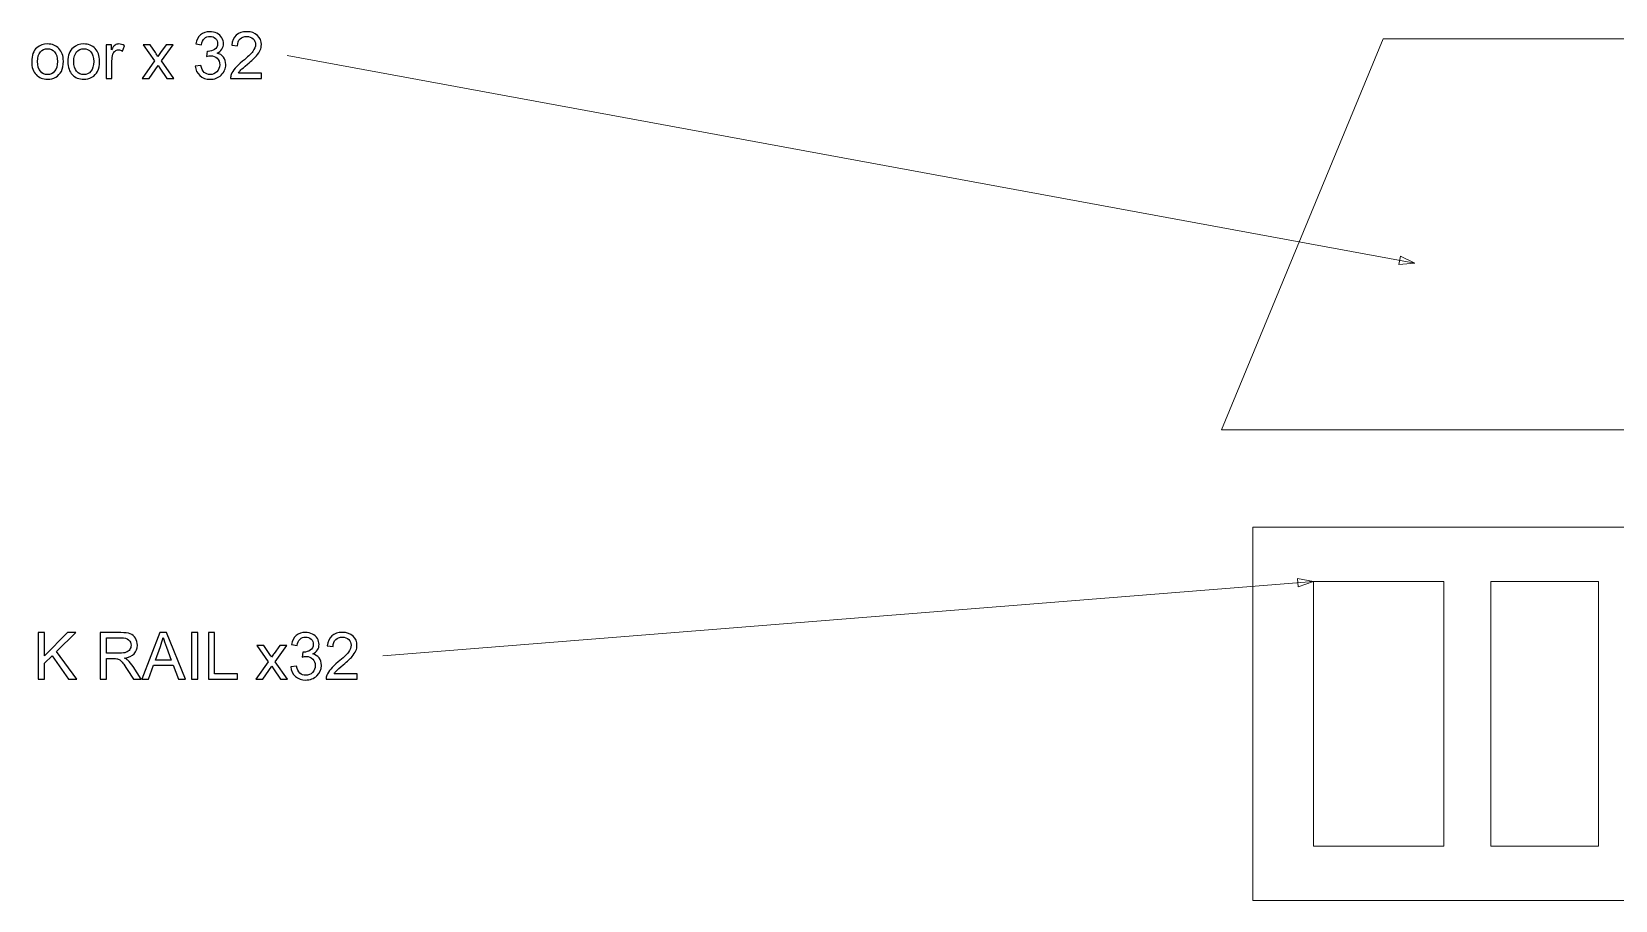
# Model space of a CAD drawing. Header units: inches. Extents: x -60.4 to -14.9, y -20.3 to 14.1.
# Drawn here: x -31.35 to -27.298, y -18.452 to -16.229 of the extents above; entities that cross this region are included whole.
import ezdxf

# ---------------------------------------------------------------- set-up
doc = ezdxf.new("R2010")
doc.units = ezdxf.units.IN
doc.header["$MEASUREMENT"] = 0
doc.layers.add('Master Desktop', color=7, linetype='Continuous', plot=False)

msp = doc.modelspace()

# ---------------------------------------------------------------- linework, layer by layer
at = {"layer": 'Master Desktop', "color": 155}
for points, knots in [([(-30.9312, -16.3175), (-30.9312, -16.3175), (-30.9165, -16.3155), (-30.9165, -16.3155), (-30.9165, -16.3155), (-30.9148, -16.3238), (-30.912, -16.3298), (-30.908, -16.3335), (-30.908, -16.3335), (-30.904, -16.3371), (-30.899, -16.339), (-30.8931, -16.339), (-30.8931, -16.339), (-30.8862, -16.339), (-30.8803, -16.3366), (-30.8756, -16.3318), (-30.8756, -16.3318), (-30.8709, -16.327), (-30.8685, -16.3211), (-30.8685, -16.314), (-30.8685, -16.314), (-30.8685, -16.3073), (-30.8707, -16.3018), (-30.8751, -16.2974), (-30.8751, -16.2974), (-30.8795, -16.293), (-30.8851, -16.2908), (-30.8919, -16.2908), (-30.8919, -16.2908), (-30.8947, -16.2908), (-30.8981, -16.2914), (-30.9023, -16.2925), (-30.9023, -16.2925), (-30.9023, -16.2925), (-30.9006, -16.2796), (-30.9006, -16.2796), (-30.9006, -16.2796), (-30.8997, -16.2797), (-30.8989, -16.2798), (-30.8983, -16.2798), (-30.8983, -16.2798), (-30.892, -16.2798), (-30.8864, -16.2781), (-30.8814, -16.2749), (-30.8814, -16.2749), (-30.8764, -16.2716), (-30.8739, -16.2666), (-30.8739, -16.2599), (-30.8739, -16.2599), (-30.8739, -16.2545), (-30.8757, -16.2501), (-30.8793, -16.2466), (-30.8793, -16.2466), (-30.883, -16.243), (-30.8877, -16.2413), (-30.8934, -16.2413), (-30.8934, -16.2413), (-30.8991, -16.2413), (-30.9039, -16.2431), (-30.9077, -16.2467), (-30.9077, -16.2467), (-30.9115, -16.2503), (-30.914, -16.2557), (-30.915, -16.263), (-30.915, -16.263), (-30.915, -16.263), (-30.9297, -16.2603), (-30.9297, -16.2603), (-30.9297, -16.2603), (-30.9279, -16.2505), (-30.9238, -16.2428), (-30.9175, -16.2374), (-30.9175, -16.2374), (-30.9111, -16.232), (-30.9032, -16.2293), (-30.8938, -16.2293), (-30.8938, -16.2293), (-30.8873, -16.2293), (-30.8813, -16.2307), (-30.8758, -16.2335), (-30.8758, -16.2335), (-30.8703, -16.2363), (-30.8661, -16.2401), (-30.8632, -16.2449), (-30.8632, -16.2449), (-30.8603, -16.2497), (-30.8589, -16.2548), (-30.8589, -16.2602), (-30.8589, -16.2602), (-30.8589, -16.2654), (-30.8603, -16.27), (-30.863, -16.2743), (-30.863, -16.2743), (-30.8658, -16.2785), (-30.8699, -16.2818), (-30.8753, -16.2843), (-30.8753, -16.2843), (-30.8683, -16.286), (-30.8628, -16.2893), (-30.8589, -16.2945), (-30.8589, -16.2945), (-30.855, -16.2996), (-30.853, -16.306), (-30.853, -16.3137), (-30.853, -16.3137), (-30.853, -16.3241), (-30.8568, -16.333), (-30.8644, -16.3403), (-30.8644, -16.3403), (-30.872, -16.3475), (-30.8816, -16.3511), (-30.8933, -16.3511), (-30.8933, -16.3511), (-30.9037, -16.3511), (-30.9124, -16.348), (-30.9193, -16.3417), (-30.9193, -16.3417), (-30.9263, -16.3355), (-30.9302, -16.3274), (-30.9312, -16.3175)], [0, 0, 0, 0, 0.032258, 0.032258, 0.032258, 0.032258, 0.064516, 0.064516, 0.064516, 0.064516, 0.096774, 0.096774, 0.096774, 0.096774, 0.129032, 0.129032, 0.129032, 0.129032, 0.16129, 0.16129, 0.16129, 0.16129, 0.193548, 0.193548, 0.193548, 0.193548, 0.225806, 0.225806, 0.225806, 0.225806, 0.258065, 0.258065, 0.258065, 0.258065, 0.290323, 0.290323, 0.290323, 0.290323, 0.322581, 0.322581, 0.322581, 0.322581, 0.354839, 0.354839, 0.354839, 0.354839, 0.387097, 0.387097, 0.387097, 0.387097, 0.419355, 0.419355, 0.419355, 0.419355, 0.451613, 0.451613, 0.451613, 0.451613, 0.483871, 0.483871, 0.483871, 0.483871, 0.516129, 0.516129, 0.516129, 0.516129, 0.548387, 0.548387, 0.548387, 0.548387, 0.580645, 0.580645, 0.580645, 0.580645, 0.612903, 0.612903, 0.612903, 0.612903, 0.645161, 0.645161, 0.645161, 0.645161, 0.677419, 0.677419, 0.677419, 0.677419, 0.709677, 0.709677, 0.709677, 0.709677, 0.741935, 0.741935, 0.741935, 0.741935, 0.774194, 0.774194, 0.774194, 0.774194, 0.806452, 0.806452, 0.806452, 0.806452, 0.83871, 0.83871, 0.83871, 0.83871, 0.870968, 0.870968, 0.870968, 0.870968, 0.903226, 0.903226, 0.903226, 0.903226, 0.935484, 0.935484, 0.935484, 0.935484, 1, 1, 1, 1]), ([(-30.7617, -16.3351), (-30.7617, -16.3351), (-30.7617, -16.3491), (-30.7617, -16.3491), (-30.7617, -16.3491), (-30.7617, -16.3491), (-30.8407, -16.3491), (-30.8407, -16.3491), (-30.8407, -16.3491), (-30.8408, -16.3456), (-30.8402, -16.3422), (-30.839, -16.3389), (-30.839, -16.3389), (-30.8369, -16.3336), (-30.8337, -16.3283), (-30.8292, -16.3231), (-30.8292, -16.3231), (-30.8247, -16.3179), (-30.8183, -16.3119), (-30.81, -16.3051), (-30.81, -16.3051), (-30.7971, -16.2944), (-30.7883, -16.286), (-30.7838, -16.2798), (-30.7838, -16.2798), (-30.7791, -16.2736), (-30.7768, -16.2677), (-30.7768, -16.2621), (-30.7768, -16.2621), (-30.7768, -16.2563), (-30.7789, -16.2514), (-30.7831, -16.2474), (-30.7831, -16.2474), (-30.7873, -16.2435), (-30.7927, -16.2415), (-30.7994, -16.2415), (-30.7994, -16.2415), (-30.8065, -16.2415), (-30.8121, -16.2436), (-30.8164, -16.2478), (-30.8164, -16.2478), (-30.8206, -16.252), (-30.8228, -16.2578), (-30.8228, -16.2653), (-30.8228, -16.2653), (-30.8228, -16.2653), (-30.8378, -16.2638), (-30.8378, -16.2638), (-30.8378, -16.2638), (-30.8368, -16.2526), (-30.8329, -16.244), (-30.8262, -16.2381), (-30.8262, -16.2381), (-30.8195, -16.2322), (-30.8104, -16.2293), (-30.7991, -16.2293), (-30.7991, -16.2293), (-30.7876, -16.2293), (-30.7785, -16.2325), (-30.7719, -16.2388), (-30.7719, -16.2388), (-30.7652, -16.2452), (-30.7618, -16.2531), (-30.7618, -16.2625), (-30.7618, -16.2625), (-30.7618, -16.2672), (-30.7628, -16.2719), (-30.7648, -16.2765), (-30.7648, -16.2765), (-30.7667, -16.2812), (-30.77, -16.286), (-30.7745, -16.2911), (-30.7745, -16.2911), (-30.7791, -16.2962), (-30.7866, -16.3033), (-30.7971, -16.3121), (-30.7971, -16.3121), (-30.8059, -16.3195), (-30.8116, -16.3245), (-30.8141, -16.3272), (-30.8141, -16.3272), (-30.8166, -16.3298), (-30.8186, -16.3325), (-30.8203, -16.3351), (-30.8203, -16.3351), (-30.8203, -16.3351), (-30.7617, -16.3351), (-30.7617, -16.3351)], [0, 0, 0, 0, 0.043478, 0.043478, 0.043478, 0.043478, 0.086957, 0.086957, 0.086957, 0.086957, 0.130435, 0.130435, 0.130435, 0.130435, 0.173913, 0.173913, 0.173913, 0.173913, 0.217391, 0.217391, 0.217391, 0.217391, 0.26087, 0.26087, 0.26087, 0.26087, 0.304348, 0.304348, 0.304348, 0.304348, 0.347826, 0.347826, 0.347826, 0.347826, 0.391304, 0.391304, 0.391304, 0.391304, 0.434783, 0.434783, 0.434783, 0.434783, 0.478261, 0.478261, 0.478261, 0.478261, 0.521739, 0.521739, 0.521739, 0.521739, 0.565217, 0.565217, 0.565217, 0.565217, 0.608696, 0.608696, 0.608696, 0.608696, 0.652174, 0.652174, 0.652174, 0.652174, 0.695652, 0.695652, 0.695652, 0.695652, 0.73913, 0.73913, 0.73913, 0.73913, 0.782609, 0.782609, 0.782609, 0.782609, 0.826087, 0.826087, 0.826087, 0.826087, 0.869565, 0.869565, 0.869565, 0.869565, 0.913043, 0.913043, 0.913043, 0.913043, 1, 1, 1, 1]), ([(-31.3495, -16.3059), (-31.3495, -16.2899), (-31.3451, -16.2781), (-31.3362, -16.2704), (-31.3362, -16.2704), (-31.3288, -16.264), (-31.3197, -16.2608), (-31.309, -16.2608), (-31.309, -16.2608), (-31.2971, -16.2608), (-31.2874, -16.2647), (-31.2798, -16.2725), (-31.2798, -16.2725), (-31.2723, -16.2802), (-31.2685, -16.291), (-31.2685, -16.3046), (-31.2685, -16.3046), (-31.2685, -16.3158), (-31.2702, -16.3245), (-31.2735, -16.3308), (-31.2735, -16.3308), (-31.2769, -16.3372), (-31.2817, -16.3421), (-31.2881, -16.3457), (-31.2881, -16.3457), (-31.2945, -16.3492), (-31.3015, -16.351), (-31.309, -16.351), (-31.309, -16.351), (-31.3211, -16.351), (-31.3309, -16.3471), (-31.3383, -16.3393), (-31.3383, -16.3393), (-31.3458, -16.3316), (-31.3495, -16.3204), (-31.3495, -16.3059)], [0, 0, 0, 0, 0.1, 0.1, 0.1, 0.1, 0.2, 0.2, 0.2, 0.2, 0.3, 0.3, 0.3, 0.3, 0.4, 0.4, 0.4, 0.4, 0.5, 0.5, 0.5, 0.5, 0.6, 0.6, 0.6, 0.6, 0.7, 0.7, 0.7, 0.7, 0.8, 0.8, 0.8, 0.8, 1, 1, 1, 1]), ([(-31.3345, -16.3059), (-31.3345, -16.317), (-31.3321, -16.3252), (-31.3273, -16.3307), (-31.3273, -16.3307), (-31.3224, -16.3362), (-31.3163, -16.339), (-31.309, -16.339), (-31.309, -16.339), (-31.3017, -16.339), (-31.2956, -16.3362), (-31.2908, -16.3307), (-31.2908, -16.3307), (-31.286, -16.3251), (-31.2835, -16.3167), (-31.2835, -16.3054), (-31.2835, -16.3054), (-31.2835, -16.2948), (-31.286, -16.2867), (-31.2908, -16.2812), (-31.2908, -16.2812), (-31.2957, -16.2757), (-31.3018, -16.273), (-31.309, -16.273), (-31.309, -16.273), (-31.3163, -16.273), (-31.3224, -16.2757), (-31.3273, -16.2811), (-31.3273, -16.2811), (-31.3321, -16.2866), (-31.3345, -16.2949), (-31.3345, -16.3059)], [0, 0, 0, 0, 0.111111, 0.111111, 0.111111, 0.111111, 0.222222, 0.222222, 0.222222, 0.222222, 0.333333, 0.333333, 0.333333, 0.333333, 0.444444, 0.444444, 0.444444, 0.444444, 0.555556, 0.555556, 0.555556, 0.555556, 0.666667, 0.666667, 0.666667, 0.666667, 0.777778, 0.777778, 0.777778, 0.777778, 1, 1, 1, 1]), ([(-31.2568, -16.3059), (-31.2568, -16.2899), (-31.2524, -16.2781), (-31.2435, -16.2704), (-31.2435, -16.2704), (-31.2361, -16.264), (-31.227, -16.2608), (-31.2163, -16.2608), (-31.2163, -16.2608), (-31.2044, -16.2608), (-31.1947, -16.2647), (-31.1871, -16.2725), (-31.1871, -16.2725), (-31.1796, -16.2802), (-31.1758, -16.291), (-31.1758, -16.3046), (-31.1758, -16.3046), (-31.1758, -16.3158), (-31.1775, -16.3245), (-31.1808, -16.3308), (-31.1808, -16.3308), (-31.1842, -16.3372), (-31.189, -16.3421), (-31.1954, -16.3457), (-31.1954, -16.3457), (-31.2018, -16.3492), (-31.2088, -16.351), (-31.2163, -16.351), (-31.2163, -16.351), (-31.2284, -16.351), (-31.2382, -16.3471), (-31.2456, -16.3393), (-31.2456, -16.3393), (-31.2531, -16.3316), (-31.2568, -16.3204), (-31.2568, -16.3059)], [0, 0, 0, 0, 0.1, 0.1, 0.1, 0.1, 0.2, 0.2, 0.2, 0.2, 0.3, 0.3, 0.3, 0.3, 0.4, 0.4, 0.4, 0.4, 0.5, 0.5, 0.5, 0.5, 0.6, 0.6, 0.6, 0.6, 0.7, 0.7, 0.7, 0.7, 0.8, 0.8, 0.8, 0.8, 1, 1, 1, 1]), ([(-31.2418, -16.3059), (-31.2418, -16.317), (-31.2394, -16.3252), (-31.2346, -16.3307), (-31.2346, -16.3307), (-31.2297, -16.3362), (-31.2236, -16.339), (-31.2163, -16.339), (-31.2163, -16.339), (-31.209, -16.339), (-31.203, -16.3362), (-31.1981, -16.3307), (-31.1981, -16.3307), (-31.1933, -16.3251), (-31.1908, -16.3167), (-31.1908, -16.3054), (-31.1908, -16.3054), (-31.1908, -16.2948), (-31.1933, -16.2867), (-31.1981, -16.2812), (-31.1981, -16.2812), (-31.203, -16.2757), (-31.2091, -16.273), (-31.2163, -16.273), (-31.2163, -16.273), (-31.2236, -16.273), (-31.2297, -16.2757), (-31.2346, -16.2811), (-31.2346, -16.2811), (-31.2394, -16.2866), (-31.2418, -16.2949), (-31.2418, -16.3059)], [0, 0, 0, 0, 0.111111, 0.111111, 0.111111, 0.111111, 0.222222, 0.222222, 0.222222, 0.222222, 0.333333, 0.333333, 0.333333, 0.333333, 0.444444, 0.444444, 0.444444, 0.444444, 0.555556, 0.555556, 0.555556, 0.555556, 0.666667, 0.666667, 0.666667, 0.666667, 0.777778, 0.777778, 0.777778, 0.777778, 1, 1, 1, 1]), ([(-31.1588, -16.3491), (-31.1588, -16.3491), (-31.1588, -16.2626), (-31.1588, -16.2626), (-31.1588, -16.2626), (-31.1588, -16.2626), (-31.1456, -16.2626), (-31.1456, -16.2626), (-31.1456, -16.2626), (-31.1456, -16.2626), (-31.1456, -16.2759), (-31.1456, -16.2759), (-31.1456, -16.2759), (-31.1423, -16.2697), (-31.1392, -16.2657), (-31.1363, -16.2637), (-31.1363, -16.2637), (-31.1335, -16.2618), (-31.1303, -16.2608), (-31.1269, -16.2608), (-31.1269, -16.2608), (-31.122, -16.2608), (-31.1169, -16.2623), (-31.1118, -16.2654), (-31.1118, -16.2654), (-31.1118, -16.2654), (-31.117, -16.279), (-31.117, -16.279), (-31.117, -16.279), (-31.1206, -16.277), (-31.1241, -16.276), (-31.1277, -16.276), (-31.1277, -16.276), (-31.1309, -16.276), (-31.1338, -16.2769), (-31.1363, -16.2788), (-31.1363, -16.2788), (-31.1388, -16.2808), (-31.1406, -16.2834), (-31.1417, -16.2868), (-31.1417, -16.2868), (-31.1433, -16.292), (-31.1441, -16.2977), (-31.1441, -16.3039), (-31.1441, -16.3039), (-31.1441, -16.3039), (-31.1441, -16.3491), (-31.1441, -16.3491), (-31.1441, -16.3491), (-31.1441, -16.3491), (-31.1588, -16.3491), (-31.1588, -16.3491)], [0, 0, 0, 0, 0.071429, 0.071429, 0.071429, 0.071429, 0.142857, 0.142857, 0.142857, 0.142857, 0.214286, 0.214286, 0.214286, 0.214286, 0.285714, 0.285714, 0.285714, 0.285714, 0.357143, 0.357143, 0.357143, 0.357143, 0.428571, 0.428571, 0.428571, 0.428571, 0.5, 0.5, 0.5, 0.5, 0.571429, 0.571429, 0.571429, 0.571429, 0.642857, 0.642857, 0.642857, 0.642857, 0.714286, 0.714286, 0.714286, 0.714286, 0.785714, 0.785714, 0.785714, 0.785714, 0.857143, 0.857143, 0.857143, 0.857143, 1, 1, 1, 1]), ([(-31.0668, -16.3491), (-31.0668, -16.3491), (-31.0353, -16.3043), (-31.0353, -16.3043), (-31.0353, -16.3043), (-31.0353, -16.3043), (-31.0645, -16.2626), (-31.0645, -16.2626), (-31.0645, -16.2626), (-31.0645, -16.2626), (-31.0465, -16.2626), (-31.0465, -16.2626), (-31.0465, -16.2626), (-31.0465, -16.2626), (-31.0328, -16.283), (-31.0328, -16.283), (-31.0328, -16.283), (-31.0303, -16.2869), (-31.0283, -16.29), (-31.0269, -16.2924), (-31.0269, -16.2924), (-31.0244, -16.289), (-31.0222, -16.2858), (-31.0202, -16.283), (-31.0202, -16.283), (-31.0202, -16.283), (-31.0058, -16.2626), (-31.0058, -16.2626), (-31.0058, -16.2626), (-31.0058, -16.2626), (-30.9879, -16.2626), (-30.9879, -16.2626), (-30.9879, -16.2626), (-30.9879, -16.2626), (-31.0173, -16.3043), (-31.0173, -16.3043), (-31.0173, -16.3043), (-31.0173, -16.3043), (-30.986, -16.3491), (-30.986, -16.3491), (-30.986, -16.3491), (-30.986, -16.3491), (-31.0038, -16.3491), (-31.0038, -16.3491), (-31.0038, -16.3491), (-31.0038, -16.3491), (-31.0217, -16.3225), (-31.0217, -16.3225), (-31.0217, -16.3225), (-31.0217, -16.3225), (-31.0258, -16.316), (-31.0258, -16.316), (-31.0258, -16.316), (-31.0258, -16.316), (-31.0489, -16.3491), (-31.0489, -16.3491), (-31.0489, -16.3491), (-31.0489, -16.3491), (-31.0668, -16.3491), (-31.0668, -16.3491)], [0, 0, 0, 0, 0.0625, 0.0625, 0.0625, 0.0625, 0.125, 0.125, 0.125, 0.125, 0.1875, 0.1875, 0.1875, 0.1875, 0.25, 0.25, 0.25, 0.25, 0.3125, 0.3125, 0.3125, 0.3125, 0.375, 0.375, 0.375, 0.375, 0.4375, 0.4375, 0.4375, 0.4375, 0.5, 0.5, 0.5, 0.5, 0.5625, 0.5625, 0.5625, 0.5625, 0.625, 0.625, 0.625, 0.625, 0.6875, 0.6875, 0.6875, 0.6875, 0.75, 0.75, 0.75, 0.75, 0.8125, 0.8125, 0.8125, 0.8125, 0.875, 0.875, 0.875, 0.875, 1, 1, 1, 1]), ([(-31.3328, -17.8863), (-31.3328, -17.8863), (-31.3328, -17.767), (-31.3328, -17.767), (-31.3328, -17.767), (-31.3328, -17.767), (-31.317, -17.767), (-31.317, -17.767), (-31.317, -17.767), (-31.317, -17.767), (-31.317, -17.8261), (-31.317, -17.8261), (-31.317, -17.8261), (-31.317, -17.8261), (-31.2577, -17.767), (-31.2577, -17.767), (-31.2577, -17.767), (-31.2577, -17.767), (-31.2363, -17.767), (-31.2363, -17.767), (-31.2363, -17.767), (-31.2363, -17.767), (-31.2864, -17.8154), (-31.2864, -17.8154), (-31.2864, -17.8154), (-31.2864, -17.8154), (-31.2341, -17.8863), (-31.2341, -17.8863), (-31.2341, -17.8863), (-31.2341, -17.8863), (-31.255, -17.8863), (-31.255, -17.8863), (-31.255, -17.8863), (-31.255, -17.8863), (-31.2975, -17.8261), (-31.2975, -17.8261), (-31.2975, -17.8261), (-31.2975, -17.8261), (-31.317, -17.845), (-31.317, -17.845), (-31.317, -17.845), (-31.317, -17.845), (-31.317, -17.8863), (-31.317, -17.8863), (-31.317, -17.8863), (-31.317, -17.8863), (-31.3328, -17.8863), (-31.3328, -17.8863)], [0, 0, 0, 0, 0.076923, 0.076923, 0.076923, 0.076923, 0.153846, 0.153846, 0.153846, 0.153846, 0.230769, 0.230769, 0.230769, 0.230769, 0.307692, 0.307692, 0.307692, 0.307692, 0.384615, 0.384615, 0.384615, 0.384615, 0.461538, 0.461538, 0.461538, 0.461538, 0.538462, 0.538462, 0.538462, 0.538462, 0.615385, 0.615385, 0.615385, 0.615385, 0.692308, 0.692308, 0.692308, 0.692308, 0.769231, 0.769231, 0.769231, 0.769231, 0.846154, 0.846154, 0.846154, 0.846154, 1, 1, 1, 1]), ([(-31.1743, -17.8863), (-31.1743, -17.8863), (-31.1743, -17.767), (-31.1743, -17.767), (-31.1743, -17.767), (-31.1743, -17.767), (-31.1215, -17.767), (-31.1215, -17.767), (-31.1215, -17.767), (-31.1108, -17.767), (-31.1027, -17.7681), (-31.0972, -17.7702), (-31.0972, -17.7702), (-31.0917, -17.7723), (-31.0873, -17.7761), (-31.084, -17.7815), (-31.084, -17.7815), (-31.0806, -17.7869), (-31.079, -17.7929), (-31.079, -17.7995), (-31.079, -17.7995), (-31.079, -17.808), (-31.0818, -17.8151), (-31.0872, -17.8209), (-31.0872, -17.8209), (-31.0927, -17.8267), (-31.1011, -17.8304), (-31.1126, -17.832), (-31.1126, -17.832), (-31.1084, -17.834), (-31.1052, -17.836), (-31.1031, -17.8379), (-31.1031, -17.8379), (-31.0985, -17.8421), (-31.0941, -17.8474), (-31.09, -17.8538), (-31.09, -17.8538), (-31.09, -17.8538), (-31.0694, -17.8863), (-31.0694, -17.8863), (-31.0694, -17.8863), (-31.0694, -17.8863), (-31.0891, -17.8863), (-31.0891, -17.8863), (-31.0891, -17.8863), (-31.0891, -17.8863), (-31.1049, -17.8615), (-31.1049, -17.8615), (-31.1049, -17.8615), (-31.1095, -17.8543), (-31.1133, -17.8488), (-31.1162, -17.845), (-31.1162, -17.845), (-31.1192, -17.8412), (-31.1219, -17.8386), (-31.1243, -17.837), (-31.1243, -17.837), (-31.1266, -17.8355), (-31.129, -17.8345), (-31.1315, -17.8339), (-31.1315, -17.8339), (-31.1332, -17.8335), (-31.1361, -17.8333), (-31.1402, -17.8333), (-31.1402, -17.8333), (-31.1402, -17.8333), (-31.1585, -17.8333), (-31.1585, -17.8333), (-31.1585, -17.8333), (-31.1585, -17.8333), (-31.1585, -17.8863), (-31.1585, -17.8863), (-31.1585, -17.8863), (-31.1585, -17.8863), (-31.1743, -17.8863), (-31.1743, -17.8863)], [0, 0, 0, 0, 0.05, 0.05, 0.05, 0.05, 0.1, 0.1, 0.1, 0.1, 0.15, 0.15, 0.15, 0.15, 0.2, 0.2, 0.2, 0.2, 0.25, 0.25, 0.25, 0.25, 0.3, 0.3, 0.3, 0.3, 0.35, 0.35, 0.35, 0.35, 0.4, 0.4, 0.4, 0.4, 0.45, 0.45, 0.45, 0.45, 0.5, 0.5, 0.5, 0.5, 0.55, 0.55, 0.55, 0.55, 0.6, 0.6, 0.6, 0.6, 0.65, 0.65, 0.65, 0.65, 0.7, 0.7, 0.7, 0.7, 0.75, 0.75, 0.75, 0.75, 0.8, 0.8, 0.8, 0.8, 0.85, 0.85, 0.85, 0.85, 0.9, 0.9, 0.9, 0.9, 1, 1, 1, 1]), ([(-31.1585, -17.8196), (-31.1585, -17.8196), (-31.1246, -17.8196), (-31.1246, -17.8196), (-31.1246, -17.8196), (-31.1174, -17.8196), (-31.1118, -17.8189), (-31.1077, -17.8174), (-31.1077, -17.8174), (-31.1037, -17.8159), (-31.1006, -17.8135), (-31.0985, -17.8102), (-31.0985, -17.8102), (-31.0964, -17.8069), (-31.0953, -17.8034), (-31.0953, -17.7995), (-31.0953, -17.7995), (-31.0953, -17.7939), (-31.0974, -17.7892), (-31.1015, -17.7856), (-31.1015, -17.7856), (-31.1055, -17.7819), (-31.112, -17.7801), (-31.1208, -17.7801), (-31.1208, -17.7801), (-31.1208, -17.7801), (-31.1585, -17.7801), (-31.1585, -17.7801), (-31.1585, -17.7801), (-31.1585, -17.7801), (-31.1585, -17.8196), (-31.1585, -17.8196)], [0, 0, 0, 0, 0.111111, 0.111111, 0.111111, 0.111111, 0.222222, 0.222222, 0.222222, 0.222222, 0.333333, 0.333333, 0.333333, 0.333333, 0.444444, 0.444444, 0.444444, 0.444444, 0.555556, 0.555556, 0.555556, 0.555556, 0.666667, 0.666667, 0.666667, 0.666667, 0.777778, 0.777778, 0.777778, 0.777778, 1, 1, 1, 1]), ([(-31.0674, -17.8863), (-31.0674, -17.8863), (-31.0216, -17.767), (-31.0216, -17.767), (-31.0216, -17.767), (-31.0216, -17.767), (-31.0043, -17.767), (-31.0043, -17.767), (-31.0043, -17.767), (-31.0043, -17.767), (-30.9557, -17.8863), (-30.9557, -17.8863), (-30.9557, -17.8863), (-30.9557, -17.8863), (-30.9736, -17.8863), (-30.9736, -17.8863), (-30.9736, -17.8863), (-30.9736, -17.8863), (-30.9875, -17.8501), (-30.9875, -17.8501), (-30.9875, -17.8501), (-30.9875, -17.8501), (-31.0377, -17.8501), (-31.0377, -17.8501), (-31.0377, -17.8501), (-31.0377, -17.8501), (-31.0506, -17.8863), (-31.0506, -17.8863), (-31.0506, -17.8863), (-31.0506, -17.8863), (-31.0674, -17.8863), (-31.0674, -17.8863)], [0, 0, 0, 0, 0.111111, 0.111111, 0.111111, 0.111111, 0.222222, 0.222222, 0.222222, 0.222222, 0.333333, 0.333333, 0.333333, 0.333333, 0.444444, 0.444444, 0.444444, 0.444444, 0.555556, 0.555556, 0.555556, 0.555556, 0.666667, 0.666667, 0.666667, 0.666667, 0.777778, 0.777778, 0.777778, 0.777778, 1, 1, 1, 1]), ([(-31.0331, -17.8373), (-31.0331, -17.8373), (-30.9924, -17.8373), (-30.9924, -17.8373), (-30.9924, -17.8373), (-30.9924, -17.8373), (-31.0048, -17.8042), (-31.0048, -17.8042), (-31.0048, -17.8042), (-31.0086, -17.7942), (-31.0114, -17.7859), (-31.0134, -17.7793), (-31.0134, -17.7793), (-31.015, -17.7871), (-31.0172, -17.7947), (-31.02, -17.8023), (-31.02, -17.8023), (-31.02, -17.8023), (-31.0331, -17.8373), (-31.0331, -17.8373)], [0, 0, 0, 0, 0.166667, 0.166667, 0.166667, 0.166667, 0.333333, 0.333333, 0.333333, 0.333333, 0.5, 0.5, 0.5, 0.5, 0.666667, 0.666667, 0.666667, 0.666667, 1, 1, 1, 1]), ([(-30.9405, -17.8863), (-30.9405, -17.8863), (-30.9405, -17.767), (-30.9405, -17.767), (-30.9405, -17.767), (-30.9405, -17.767), (-30.9246, -17.767), (-30.9246, -17.767), (-30.9246, -17.767), (-30.9246, -17.767), (-30.9246, -17.8863), (-30.9246, -17.8863), (-30.9246, -17.8863), (-30.9246, -17.8863), (-30.9405, -17.8863), (-30.9405, -17.8863)], [0, 0, 0, 0, 0.2, 0.2, 0.2, 0.2, 0.4, 0.4, 0.4, 0.4, 0.6, 0.6, 0.6, 0.6, 1, 1, 1, 1]), ([(-30.8975, -17.8863), (-30.8975, -17.8863), (-30.8975, -17.767), (-30.8975, -17.767), (-30.8975, -17.767), (-30.8975, -17.767), (-30.8817, -17.767), (-30.8817, -17.767), (-30.8817, -17.767), (-30.8817, -17.767), (-30.8817, -17.8723), (-30.8817, -17.8723), (-30.8817, -17.8723), (-30.8817, -17.8723), (-30.823, -17.8723), (-30.823, -17.8723), (-30.823, -17.8723), (-30.823, -17.8723), (-30.823, -17.8863), (-30.823, -17.8863), (-30.823, -17.8863), (-30.823, -17.8863), (-30.8975, -17.8863), (-30.8975, -17.8863)], [0, 0, 0, 0, 0.142857, 0.142857, 0.142857, 0.142857, 0.285714, 0.285714, 0.285714, 0.285714, 0.428571, 0.428571, 0.428571, 0.428571, 0.571429, 0.571429, 0.571429, 0.571429, 0.714286, 0.714286, 0.714286, 0.714286, 1, 1, 1, 1]), ([(-30.6865, -17.8546), (-30.6865, -17.8546), (-30.6719, -17.8526), (-30.6719, -17.8526), (-30.6719, -17.8526), (-30.6702, -17.861), (-30.6673, -17.867), (-30.6633, -17.8706), (-30.6633, -17.8706), (-30.6593, -17.8743), (-30.6543, -17.8761), (-30.6485, -17.8761), (-30.6485, -17.8761), (-30.6415, -17.8761), (-30.6357, -17.8737), (-30.631, -17.869), (-30.631, -17.869), (-30.6262, -17.8642), (-30.6239, -17.8583), (-30.6239, -17.8512), (-30.6239, -17.8512), (-30.6239, -17.8445), (-30.6261, -17.8389), (-30.6305, -17.8346), (-30.6305, -17.8346), (-30.6349, -17.8302), (-30.6405, -17.828), (-30.6473, -17.828), (-30.6473, -17.828), (-30.65, -17.828), (-30.6535, -17.8286), (-30.6576, -17.8296), (-30.6576, -17.8296), (-30.6576, -17.8296), (-30.656, -17.8168), (-30.656, -17.8168), (-30.656, -17.8168), (-30.655, -17.8169), (-30.6542, -17.817), (-30.6536, -17.817), (-30.6536, -17.817), (-30.6473, -17.817), (-30.6417, -17.8153), (-30.6367, -17.8121), (-30.6367, -17.8121), (-30.6317, -17.8088), (-30.6292, -17.8038), (-30.6292, -17.7971), (-30.6292, -17.7971), (-30.6292, -17.7917), (-30.631, -17.7873), (-30.6347, -17.7837), (-30.6347, -17.7837), (-30.6383, -17.7802), (-30.643, -17.7785), (-30.6488, -17.7785), (-30.6488, -17.7785), (-30.6545, -17.7785), (-30.6592, -17.7803), (-30.663, -17.7839), (-30.663, -17.7839), (-30.6668, -17.7875), (-30.6693, -17.7929), (-30.6704, -17.8001), (-30.6704, -17.8001), (-30.6704, -17.8001), (-30.685, -17.7975), (-30.685, -17.7975), (-30.685, -17.7975), (-30.6832, -17.7876), (-30.6792, -17.78), (-30.6728, -17.7746), (-30.6728, -17.7746), (-30.6665, -17.7692), (-30.6586, -17.7665), (-30.6491, -17.7665), (-30.6491, -17.7665), (-30.6426, -17.7665), (-30.6366, -17.7679), (-30.6311, -17.7707), (-30.6311, -17.7707), (-30.6256, -17.7734), (-30.6215, -17.7772), (-30.6186, -17.7821), (-30.6186, -17.7821), (-30.6156, -17.7869), (-30.6142, -17.792), (-30.6142, -17.7974), (-30.6142, -17.7974), (-30.6142, -17.8026), (-30.6156, -17.8072), (-30.6183, -17.8114), (-30.6183, -17.8114), (-30.6211, -17.8157), (-30.6252, -17.819), (-30.6306, -17.8215), (-30.6306, -17.8215), (-30.6236, -17.8231), (-30.6181, -17.8265), (-30.6142, -17.8317), (-30.6142, -17.8317), (-30.6103, -17.8368), (-30.6084, -17.8432), (-30.6084, -17.8509), (-30.6084, -17.8509), (-30.6084, -17.8613), (-30.6122, -17.8702), (-30.6198, -17.8774), (-30.6198, -17.8774), (-30.6274, -17.8847), (-30.637, -17.8883), (-30.6486, -17.8883), (-30.6486, -17.8883), (-30.6591, -17.8883), (-30.6678, -17.8852), (-30.6747, -17.8789), (-30.6747, -17.8789), (-30.6816, -17.8727), (-30.6856, -17.8646), (-30.6865, -17.8546)], [0, 0, 0, 0, 0.032258, 0.032258, 0.032258, 0.032258, 0.064516, 0.064516, 0.064516, 0.064516, 0.096774, 0.096774, 0.096774, 0.096774, 0.129032, 0.129032, 0.129032, 0.129032, 0.16129, 0.16129, 0.16129, 0.16129, 0.193548, 0.193548, 0.193548, 0.193548, 0.225806, 0.225806, 0.225806, 0.225806, 0.258065, 0.258065, 0.258065, 0.258065, 0.290323, 0.290323, 0.290323, 0.290323, 0.322581, 0.322581, 0.322581, 0.322581, 0.354839, 0.354839, 0.354839, 0.354839, 0.387097, 0.387097, 0.387097, 0.387097, 0.419355, 0.419355, 0.419355, 0.419355, 0.451613, 0.451613, 0.451613, 0.451613, 0.483871, 0.483871, 0.483871, 0.483871, 0.516129, 0.516129, 0.516129, 0.516129, 0.548387, 0.548387, 0.548387, 0.548387, 0.580645, 0.580645, 0.580645, 0.580645, 0.612903, 0.612903, 0.612903, 0.612903, 0.645161, 0.645161, 0.645161, 0.645161, 0.677419, 0.677419, 0.677419, 0.677419, 0.709677, 0.709677, 0.709677, 0.709677, 0.741935, 0.741935, 0.741935, 0.741935, 0.774194, 0.774194, 0.774194, 0.774194, 0.806452, 0.806452, 0.806452, 0.806452, 0.83871, 0.83871, 0.83871, 0.83871, 0.870968, 0.870968, 0.870968, 0.870968, 0.903226, 0.903226, 0.903226, 0.903226, 0.935484, 0.935484, 0.935484, 0.935484, 1, 1, 1, 1]), ([(-30.517, -17.8723), (-30.517, -17.8723), (-30.517, -17.8863), (-30.517, -17.8863), (-30.517, -17.8863), (-30.517, -17.8863), (-30.596, -17.8863), (-30.596, -17.8863), (-30.596, -17.8863), (-30.5961, -17.8828), (-30.5955, -17.8794), (-30.5943, -17.8761), (-30.5943, -17.8761), (-30.5923, -17.8707), (-30.589, -17.8654), (-30.5845, -17.8602), (-30.5845, -17.8602), (-30.5801, -17.8551), (-30.5737, -17.8491), (-30.5654, -17.8422), (-30.5654, -17.8422), (-30.5525, -17.8316), (-30.5437, -17.8232), (-30.5391, -17.817), (-30.5391, -17.817), (-30.5345, -17.8107), (-30.5322, -17.8049), (-30.5322, -17.7993), (-30.5322, -17.7993), (-30.5322, -17.7935), (-30.5343, -17.7886), (-30.5384, -17.7846), (-30.5384, -17.7846), (-30.5426, -17.7806), (-30.548, -17.7786), (-30.5547, -17.7786), (-30.5547, -17.7786), (-30.5618, -17.7786), (-30.5675, -17.7807), (-30.5717, -17.785), (-30.5717, -17.785), (-30.576, -17.7892), (-30.5781, -17.795), (-30.5782, -17.8025), (-30.5782, -17.8025), (-30.5782, -17.8025), (-30.5932, -17.801), (-30.5932, -17.801), (-30.5932, -17.801), (-30.5921, -17.7897), (-30.5883, -17.7812), (-30.5815, -17.7753), (-30.5815, -17.7753), (-30.5748, -17.7694), (-30.5658, -17.7665), (-30.5544, -17.7665), (-30.5544, -17.7665), (-30.543, -17.7665), (-30.5339, -17.7696), (-30.5272, -17.776), (-30.5272, -17.776), (-30.5205, -17.7824), (-30.5172, -17.7902), (-30.5172, -17.7996), (-30.5172, -17.7996), (-30.5172, -17.8044), (-30.5181, -17.8091), (-30.5201, -17.8137), (-30.5201, -17.8137), (-30.5221, -17.8184), (-30.5253, -17.8232), (-30.5298, -17.8283), (-30.5298, -17.8283), (-30.5344, -17.8334), (-30.5419, -17.8404), (-30.5524, -17.8493), (-30.5524, -17.8493), (-30.5612, -17.8567), (-30.5669, -17.8617), (-30.5694, -17.8644), (-30.5694, -17.8644), (-30.5719, -17.867), (-30.574, -17.8696), (-30.5756, -17.8723), (-30.5756, -17.8723), (-30.5756, -17.8723), (-30.517, -17.8723), (-30.517, -17.8723)], [0, 0, 0, 0, 0.043478, 0.043478, 0.043478, 0.043478, 0.086957, 0.086957, 0.086957, 0.086957, 0.130435, 0.130435, 0.130435, 0.130435, 0.173913, 0.173913, 0.173913, 0.173913, 0.217391, 0.217391, 0.217391, 0.217391, 0.26087, 0.26087, 0.26087, 0.26087, 0.304348, 0.304348, 0.304348, 0.304348, 0.347826, 0.347826, 0.347826, 0.347826, 0.391304, 0.391304, 0.391304, 0.391304, 0.434783, 0.434783, 0.434783, 0.434783, 0.478261, 0.478261, 0.478261, 0.478261, 0.521739, 0.521739, 0.521739, 0.521739, 0.565217, 0.565217, 0.565217, 0.565217, 0.608696, 0.608696, 0.608696, 0.608696, 0.652174, 0.652174, 0.652174, 0.652174, 0.695652, 0.695652, 0.695652, 0.695652, 0.73913, 0.73913, 0.73913, 0.73913, 0.782609, 0.782609, 0.782609, 0.782609, 0.826087, 0.826087, 0.826087, 0.826087, 0.869565, 0.869565, 0.869565, 0.869565, 0.913043, 0.913043, 0.913043, 0.913043, 1, 1, 1, 1]), ([(-30.7759, -17.8863), (-30.7759, -17.8863), (-30.7443, -17.8415), (-30.7443, -17.8415), (-30.7443, -17.8415), (-30.7443, -17.8415), (-30.7735, -17.7998), (-30.7735, -17.7998), (-30.7735, -17.7998), (-30.7735, -17.7998), (-30.7555, -17.7998), (-30.7555, -17.7998), (-30.7555, -17.7998), (-30.7555, -17.7998), (-30.7418, -17.8202), (-30.7418, -17.8202), (-30.7418, -17.8202), (-30.7393, -17.8241), (-30.7373, -17.8272), (-30.7359, -17.8296), (-30.7359, -17.8296), (-30.7334, -17.8261), (-30.7312, -17.823), (-30.7293, -17.8202), (-30.7293, -17.8202), (-30.7293, -17.8202), (-30.7149, -17.7998), (-30.7149, -17.7998), (-30.7149, -17.7998), (-30.7149, -17.7998), (-30.697, -17.7998), (-30.697, -17.7998), (-30.697, -17.7998), (-30.697, -17.7998), (-30.7264, -17.8415), (-30.7264, -17.8415), (-30.7264, -17.8415), (-30.7264, -17.8415), (-30.695, -17.8863), (-30.695, -17.8863), (-30.695, -17.8863), (-30.695, -17.8863), (-30.7129, -17.8863), (-30.7129, -17.8863), (-30.7129, -17.8863), (-30.7129, -17.8863), (-30.7308, -17.8596), (-30.7308, -17.8596), (-30.7308, -17.8596), (-30.7308, -17.8596), (-30.7348, -17.8532), (-30.7348, -17.8532), (-30.7348, -17.8532), (-30.7348, -17.8532), (-30.758, -17.8863), (-30.758, -17.8863), (-30.758, -17.8863), (-30.758, -17.8863), (-30.7759, -17.8863), (-30.7759, -17.8863)], [0, 0, 0, 0, 0.0625, 0.0625, 0.0625, 0.0625, 0.125, 0.125, 0.125, 0.125, 0.1875, 0.1875, 0.1875, 0.1875, 0.25, 0.25, 0.25, 0.25, 0.3125, 0.3125, 0.3125, 0.3125, 0.375, 0.375, 0.375, 0.375, 0.4375, 0.4375, 0.4375, 0.4375, 0.5, 0.5, 0.5, 0.5, 0.5625, 0.5625, 0.5625, 0.5625, 0.625, 0.625, 0.625, 0.625, 0.6875, 0.6875, 0.6875, 0.6875, 0.75, 0.75, 0.75, 0.75, 0.8125, 0.8125, 0.8125, 0.8125, 0.875, 0.875, 0.875, 0.875, 1, 1, 1, 1])]:
    msp.add_open_spline(points, degree=3, knots=knots, dxfattribs=at)
at = {"layer": 'Master Desktop', "lineweight": 9}
for points, knots in [([(-27.1283, -16.2476), (-27.1283, -16.2476), (-27.8913, -16.2476), (-27.8913, -16.2476), (-27.8913, -16.2476), (-27.8913, -16.2476), (-28.3056, -17.2477), (-28.3056, -17.2477)], [0, 0, 0, 0, 0.333333, 0.333333, 0.333333, 0.333333, 1, 1, 1, 1]), ([(-22.7627, -17.4971), (-22.7627, -17.4971), (-21.5507, -17.4971), (-21.5507, -17.4971), (-21.5507, -17.4971), (-21.5507, -17.4971), (-21.5507, -18.4521), (-21.5507, -18.4521), (-21.5507, -18.4521), (-21.5507, -18.4521), (-28.2252, -18.4521), (-28.2252, -18.4521), (-28.2252, -18.4521), (-28.2252, -18.4521), (-28.2252, -17.4971), (-28.2252, -17.4971), (-28.2252, -17.4971), (-28.2252, -17.4971), (-27.0033, -17.4971), (-27.0033, -17.4971)], [0, 0, 0, 0, 0.166667, 0.166667, 0.166667, 0.166667, 0.333333, 0.333333, 0.333333, 0.333333, 0.5, 0.5, 0.5, 0.5, 0.666667, 0.666667, 0.666667, 0.666667, 1, 1, 1, 1])]:
    msp.add_open_spline(points, degree=3, knots=knots, dxfattribs=at)
for points in [[(-27.8913, -16.2476), (-27.8913, -16.2476), (-28.3056, -17.2477), (-28.3056, -17.2477)], [(-21.4703, -17.2477), (-21.4703, -17.2477), (-28.3056, -17.2477), (-28.3056, -17.2477)]]:
    msp.add_open_spline(points, degree=3, dxfattribs=at)
at = {"layer": 'Master Desktop', "color": 155, "lineweight": 9}
for points, knots in [([(-27.8104, -16.8215), (-27.8104, -16.8215), (-30.6958, -16.2902), (-30.6958, -16.2902), (-30.6958, -16.2902), (-30.6958, -16.2902), (-30.6958, -16.2902), (-30.6958, -16.2902)], [0, 0, 0, 0, 0.333333, 0.333333, 0.333333, 0.333333, 1, 1, 1, 1]), ([(-27.8477, -16.8037), (-27.8477, -16.8037), (-27.8104, -16.8215), (-27.8104, -16.8215), (-27.8104, -16.8215), (-27.8104, -16.8215), (-27.8516, -16.8247), (-27.8516, -16.8247), (-27.8516, -16.8247), (-27.8516, -16.8247), (-27.8477, -16.8037), (-27.8477, -16.8037)], [0, 0, 0, 0, 0.25, 0.25, 0.25, 0.25, 0.5, 0.5, 0.5, 0.5, 1, 1, 1, 1]), ([(-28.0702, -17.636), (-28.0702, -17.636), (-30.4511, -17.8266), (-30.4511, -17.8266), (-30.4511, -17.8266), (-30.4511, -17.8266), (-30.4511, -17.8266), (-30.4511, -17.8266)], [0, 0, 0, 0, 0.333333, 0.333333, 0.333333, 0.333333, 1, 1, 1, 1]), ([(-28.111, -17.6285), (-28.111, -17.6285), (-28.0702, -17.636), (-28.0702, -17.636), (-28.0702, -17.636), (-28.0702, -17.636), (-28.1092, -17.6499), (-28.1092, -17.6499), (-28.1092, -17.6499), (-28.1092, -17.6499), (-28.111, -17.6285), (-28.111, -17.6285)], [0, 0, 0, 0, 0.25, 0.25, 0.25, 0.25, 0.5, 0.5, 0.5, 0.5, 1, 1, 1, 1])]:
    msp.add_open_spline(points, degree=3, knots=knots, dxfattribs=at)
at = {"layer": 'Master Desktop', "color": 5, "lineweight": 9}
msp.add_open_spline([(-27.7364, -18.3131), (-27.7364, -18.3131), (-28.0702, -18.3131), (-28.0702, -18.3131), (-28.0702, -18.3131), (-28.0702, -18.3131), (-28.0702, -17.636), (-28.0702, -17.636), (-28.0702, -17.636), (-28.0702, -17.636), (-27.7364, -17.636), (-27.7364, -17.636)], degree=3, knots=[0, 0, 0, 0, 0.25, 0.25, 0.25, 0.25, 0.5, 0.5, 0.5, 0.5, 1, 1, 1, 1], dxfattribs=at)
for points in [[(-27.7364, -18.3131), (-27.7364, -18.3131), (-27.7364, -17.636), (-27.7364, -17.636)], [(-27.6166, -17.636), (-27.6166, -17.636), (-27.3405, -17.636), (-27.3405, -17.636)], [(-27.6166, -17.636), (-27.6166, -17.636), (-27.6166, -18.3131), (-27.6166, -18.3131)], [(-27.3405, -18.3131), (-27.3405, -18.3131), (-27.3405, -17.636), (-27.3405, -17.636)], [(-27.3405, -18.3131), (-27.3405, -18.3131), (-27.6166, -18.3131), (-27.6166, -18.3131)]]:
    msp.add_open_spline(points, degree=3, dxfattribs=at)

doc.saveas('drawing.dxf')
